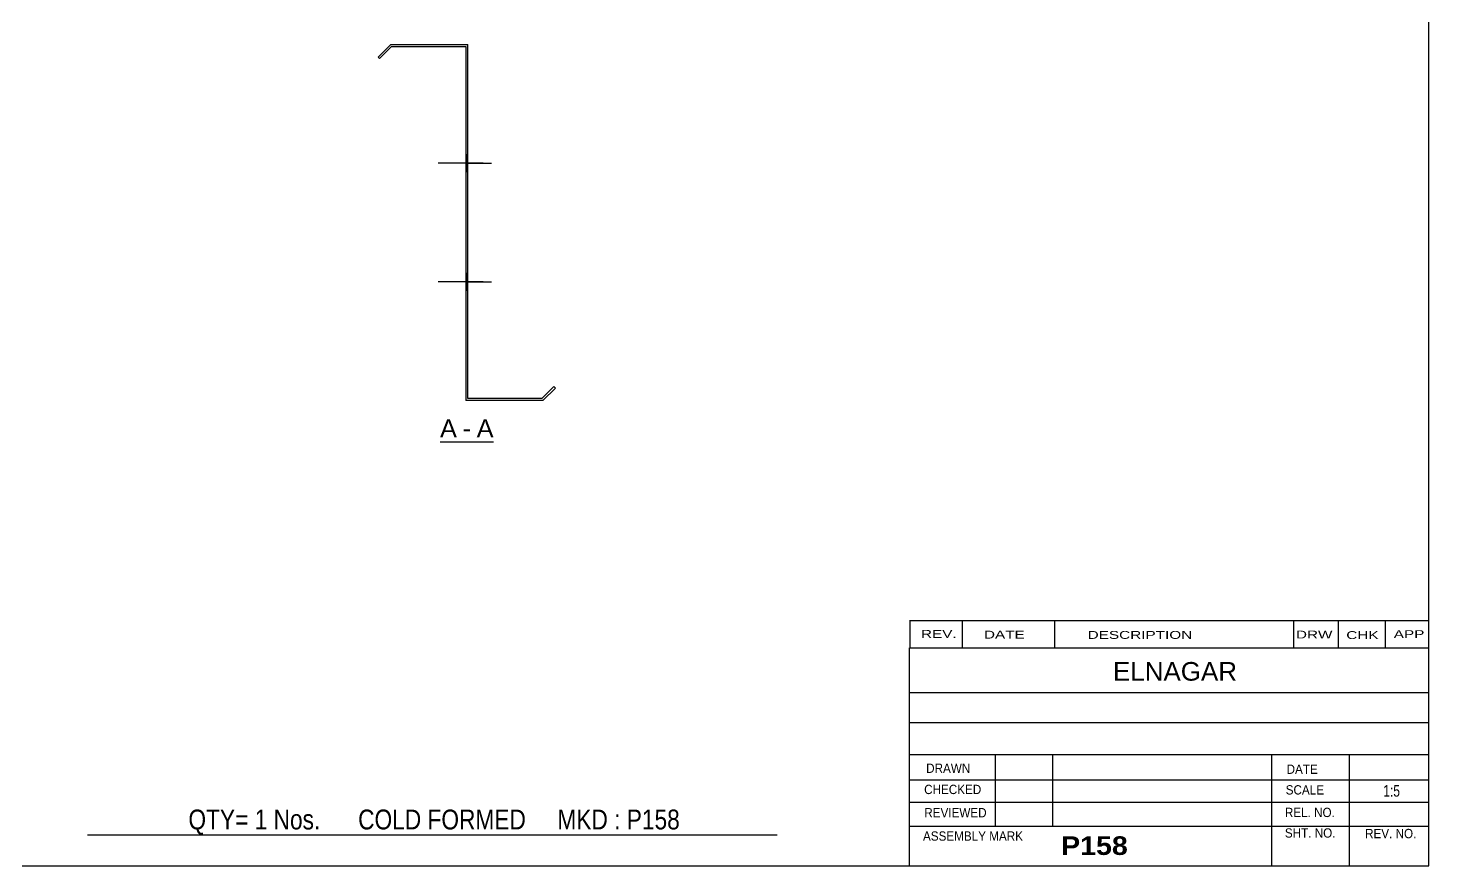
# Model space of a CAD drawing. Header units: millimetres. Extents: x -67 to 336, y -212 to 65.
# Drawn here: x 99.3 to 335.5, y -212.2 to -71 of the extents above; entities that cross this region are included whole.
import ezdxf

# ---------------------------------------------------------------- set-up
doc = ezdxf.new("R2010")
doc.units = ezdxf.units.MM
doc.styles.add('Arial', font='ARIAL.TTF', dxfattribs={"height": 0.2})
doc.styles.add('Arial Bold', font='ARIALBD.TTF', dxfattribs={"height": 0.2})
doc.styles.add('Arial Narrow', font='ARIALN.TTF', dxfattribs={"height": 0.2})

# ---------------------------------------------------------------- blocks, each defined once
blk = doc.blocks.new('Unknown-628700736-1200')
at = {"color": 5, "linetype": 'Continuous'}
for p, q in [((335.51, -212.18), (335.51, 64.82)), ((-64.49, -212.18), (335.51, -212.18))]:
    blk.add_line(p, q, dxfattribs=at)
blk = doc.blocks.new('Unknown-628700736-12 - 1640')
at = {"color": 7, "linetype": 'Continuous'}
blk.add_line((168.8, -140.74), (177.83, -140.74), dxfattribs=at)
at = {"color": 0, "linetype": 'Continuous'}
blk.add_wipeout([(171.64, -139.99), (171.64, -136.79), (168.8, -136.79), (168.8, -139.99)], dxfattribs=at)
blk.add_wipeout([(174.02, -139.99), (174.02, -136.79), (172.6, -136.79), (172.6, -139.99)], dxfattribs=at)
at = {"color": 96, "linetype": 'Continuous', "style": 'Arial'}
blk.add_text('A', height=3.06, dxfattribs=at).set_placement((168.8, -139.99))
at = {"color": 0, "linetype": 'Continuous'}
blk.add_wipeout([(177.83, -139.99), (177.83, -136.79), (174.98, -136.79), (174.98, -139.99)], dxfattribs=at)
at = {"color": 96, "linetype": 'Continuous', "style": 'Arial'}
for s, p in [('A', (174.98, -139.99)), ('-', (172.6, -139.99))]:
    blk.add_text(s, height=3.06, dxfattribs=at).set_placement(p)
blk = doc.blocks.new('Bolt-628700736-1645 - 1640')
at = {"linetype": 'Continuous'}
blk.add_hatch(color=3, dxfattribs=at).paths.add_polyline_path([(173.49, -115.19), (173.49, -112.39), (173.13, -112.39), (173.13, -115.19)])
at = {"color": 3, "linetype": 'Continuous'}
for p, q in [((173.49, -112.39), (173.13, -112.39)), ((175.09, -113.79), (173.13, -113.79)), ((173.49, -115.19), (173.13, -115.19))]:
    blk.add_line(p, q, dxfattribs=at)
blk = doc.blocks.new('Bolt-628700736-1646 - 1640')
at = {"linetype": 'Continuous'}
blk.add_hatch(color=3, dxfattribs=at).paths.add_polyline_path([(173.49, -115.19), (173.49, -112.39), (173.13, -112.39), (173.13, -115.19)])
at = {"color": 3, "linetype": 'Continuous'}
for p, q in [((173.49, -112.39), (173.13, -112.39)), ((175.09, -113.79), (173.13, -113.79)), ((173.49, -115.19), (173.13, -115.19))]:
    blk.add_line(p, q, dxfattribs=at)
blk = doc.blocks.new('Bolt-628700736-1647 - 1640')
at = {"linetype": 'Continuous'}
for points in [[(173.49, -95.19), (173.49, -92.39), (173.13, -92.39), (173.13, -95.19)], [(173.49, -115.19), (173.49, -112.39), (173.13, -112.39), (173.13, -115.19)]]:
    blk.add_hatch(color=3, dxfattribs=at).paths.add_polyline_path(points)
at = {"color": 3, "linetype": 'Continuous'}
for p, q in [((173.13, -92.39), (173.49, -92.39)), ((173.13, -93.79), (177.49, -93.79)), ((173.13, -95.19), (173.49, -95.19)), ((173.13, -112.39), (173.49, -112.39)), ((173.13, -113.79), (177.49, -113.79)), ((173.13, -115.19), (173.49, -115.19))]:
    blk.add_line(p, q, dxfattribs=at)
blk = doc.blocks.new('Bolt-628700736-1648 - 1640')
at = {"linetype": 'Continuous'}
blk.add_hatch(color=3, dxfattribs=at).paths.add_polyline_path([(173.13, -112.39), (173.13, -115.19), (173.49, -115.19), (173.49, -112.39)])
blk.add_hatch(color=3, dxfattribs=at).paths.add_polyline_path([(173.13, -112.39), (173.13, -115.19), (173.49, -115.19), (173.49, -112.39)])
at = {"color": 3, "linetype": 'Continuous'}
for p, q in [((173.49, -112.39), (173.13, -112.39)), ((173.49, -112.39), (173.13, -112.39)), ((175.09, -113.79), (168.49, -113.79)), ((175.09, -113.79), (168.49, -113.79)), ((173.49, -115.19), (173.13, -115.19)), ((173.49, -115.19), (173.13, -115.19))]:
    blk.add_line(p, q, dxfattribs=at)
blk = doc.blocks.new('Bolt-628700736-1649 - 1640')
at = {"linetype": 'Continuous'}
for points in [[(173.13, -92.39), (173.13, -95.19), (173.49, -95.19), (173.49, -92.39)], [(173.13, -92.39), (173.13, -95.19), (173.49, -95.19), (173.49, -92.39)], [(173.13, -92.39), (173.13, -95.19), (173.49, -95.19), (173.49, -92.39)], [(173.13, -112.39), (173.13, -115.19), (173.49, -115.19), (173.49, -112.39)], [(173.13, -112.39), (173.13, -115.19), (173.49, -115.19), (173.49, -112.39)], [(173.13, -112.39), (173.13, -115.19), (173.49, -115.19), (173.49, -112.39)]]:
    blk.add_hatch(color=3, dxfattribs=at).paths.add_polyline_path(points)
at = {"color": 3, "linetype": 'Continuous'}
for p, q in [((176.09, -93.79), (168.49, -93.79)), ((176.09, -93.79), (168.49, -93.79)), ((176.09, -93.79), (168.49, -93.79)), ((173.49, -92.39), (173.13, -92.39)), ((173.49, -92.39), (173.13, -92.39)), ((173.49, -92.39), (173.13, -92.39)), ((173.49, -95.19), (173.13, -95.19)), ((173.49, -95.19), (173.13, -95.19)), ((173.49, -95.19), (173.13, -95.19)), ((173.49, -112.39), (173.13, -112.39)), ((173.49, -112.39), (173.13, -112.39)), ((173.49, -112.39), (173.13, -112.39)), ((176.09, -113.79), (168.49, -113.79)), ((176.09, -113.79), (168.49, -113.79)), ((176.09, -113.79), (168.49, -113.79)), ((173.49, -115.19), (173.13, -115.19)), ((173.49, -115.19), (173.13, -115.19)), ((173.49, -115.19), (173.13, -115.19))]:
    blk.add_line(p, q, dxfattribs=at)
blk = doc.blocks.new('Bolt-628700736-1650 - 1640')
at = {"linetype": 'Continuous'}
blk.add_hatch(color=3, dxfattribs=at).paths.add_polyline_path([(173.13, -92.39), (173.13, -95.19), (173.49, -95.19), (173.49, -92.39)])
blk.add_hatch(color=3, dxfattribs=at).paths.add_polyline_path([(173.13, -92.39), (173.13, -95.19), (173.49, -95.19), (173.49, -92.39)])
at = {"color": 3, "linetype": 'Continuous'}
for p, q in [((175.09, -93.79), (168.49, -93.79)), ((175.09, -93.79), (168.49, -93.79)), ((173.49, -92.39), (173.13, -92.39)), ((173.49, -92.39), (173.13, -92.39)), ((173.49, -95.19), (173.13, -95.19)), ((173.49, -95.19), (173.13, -95.19))]:
    blk.add_line(p, q, dxfattribs=at)
blk = doc.blocks.new('Bolt-628700736-1651 - 1640')
at = {"linetype": 'Continuous'}
blk.add_hatch(color=3, dxfattribs=at).paths.add_polyline_path([(173.13, -112.39), (173.13, -115.19), (173.49, -115.19), (173.49, -112.39)])
blk.add_hatch(color=3, dxfattribs=at).paths.add_polyline_path([(173.13, -112.39), (173.13, -115.19), (173.49, -115.19), (173.49, -112.39)])
at = {"color": 3, "linetype": 'Continuous'}
for p, q in [((173.49, -112.39), (173.13, -112.39)), ((173.49, -112.39), (173.13, -112.39)), ((175.09, -113.79), (168.49, -113.79)), ((175.09, -113.79), (168.49, -113.79)), ((173.49, -115.19), (173.13, -115.19)), ((173.49, -115.19), (173.13, -115.19))]:
    blk.add_line(p, q, dxfattribs=at)
blk = doc.blocks.new('Bolt-628700736-1652 - 1640')
at = {"linetype": 'Continuous'}
for points in [[(173.13, -92.39), (173.13, -95.19), (173.49, -95.19), (173.49, -92.39)], [(173.13, -92.39), (173.13, -95.19), (173.49, -95.19), (173.49, -92.39)], [(173.13, -92.39), (173.13, -95.19), (173.49, -95.19), (173.49, -92.39)], [(173.13, -112.39), (173.13, -115.19), (173.49, -115.19), (173.49, -112.39)], [(173.13, -112.39), (173.13, -115.19), (173.49, -115.19), (173.49, -112.39)], [(173.13, -112.39), (173.13, -115.19), (173.49, -115.19), (173.49, -112.39)]]:
    blk.add_hatch(color=3, dxfattribs=at).paths.add_polyline_path(points)
at = {"color": 3, "linetype": 'Continuous'}
for p, q in [((176.09, -93.79), (168.49, -93.79)), ((176.09, -93.79), (168.49, -93.79)), ((176.09, -93.79), (168.49, -93.79)), ((173.49, -92.39), (173.13, -92.39)), ((173.49, -92.39), (173.13, -92.39)), ((173.49, -92.39), (173.13, -92.39)), ((173.49, -95.19), (173.13, -95.19)), ((173.49, -95.19), (173.13, -95.19)), ((173.49, -95.19), (173.13, -95.19)), ((173.49, -112.39), (173.13, -112.39)), ((173.49, -112.39), (173.13, -112.39)), ((173.49, -112.39), (173.13, -112.39)), ((176.09, -113.79), (168.49, -113.79)), ((176.09, -113.79), (168.49, -113.79)), ((176.09, -113.79), (168.49, -113.79)), ((173.49, -115.19), (173.13, -115.19)), ((173.49, -115.19), (173.13, -115.19)), ((173.49, -115.19), (173.13, -115.19))]:
    blk.add_line(p, q, dxfattribs=at)
blk = doc.blocks.new('Bolt-628700736-1653 - 1640')
at = {"linetype": 'Continuous'}
blk.add_hatch(color=3, dxfattribs=at).paths.add_polyline_path([(173.13, -92.39), (173.13, -95.19), (173.49, -95.19), (173.49, -92.39)])
blk.add_hatch(color=3, dxfattribs=at).paths.add_polyline_path([(173.13, -92.39), (173.13, -95.19), (173.49, -95.19), (173.49, -92.39)])
at = {"color": 3, "linetype": 'Continuous'}
for p, q in [((175.09, -93.79), (168.49, -93.79)), ((175.09, -93.79), (168.49, -93.79)), ((173.49, -92.39), (173.13, -92.39)), ((173.49, -92.39), (173.13, -92.39)), ((173.49, -95.19), (173.13, -95.19)), ((173.49, -95.19), (173.13, -95.19))]:
    blk.add_line(p, q, dxfattribs=at)
blk = doc.blocks.new('Part-628700736-1654 - 1640')
at = {"color": 2, "linetype": 'Continuous'}
for p, q in [((160.49, -73.79), (158.37, -75.92)), ((160.64, -74.15), (158.62, -76.17)), ((160.49, -73.79), (173.49, -73.79)), ((160.64, -74.15), (173.13, -74.15)), ((173.13, -74.15), (173.13, -133.79)), ((173.49, -133.43), (173.49, -73.79)), ((158.37, -75.92), (158.62, -76.17)), ((185.98, -133.43), (188, -131.42)), ((186.13, -133.79), (188.25, -131.67)), ((188.25, -131.67), (188, -131.42)), ((186.13, -133.79), (173.13, -133.79)), ((185.98, -133.43), (173.49, -133.43))]:
    blk.add_line(p, q, dxfattribs=at)
blk = doc.blocks.new('Bolt-628700736-1872 - 1640')
at = {"linetype": 'Continuous'}
blk.add_hatch(color=3, dxfattribs=at).paths.add_polyline_path([(173.49, -115.19), (173.49, -112.39), (173.13, -112.39), (173.13, -115.19)])
blk.add_hatch(color=3, dxfattribs=at).paths.add_polyline_path([(173.49, -115.19), (173.49, -112.39), (173.13, -112.39), (173.13, -115.19)])
at = {"color": 3, "linetype": 'Continuous'}
for p, q in [((173.49, -112.39), (173.13, -112.39)), ((173.49, -112.39), (173.13, -112.39)), ((174.99, -113.79), (169.49, -113.79)), ((174.99, -113.79), (169.49, -113.79)), ((173.49, -115.19), (173.13, -115.19)), ((173.49, -115.19), (173.13, -115.19))]:
    blk.add_line(p, q, dxfattribs=at)
blk = doc.blocks.new('Bolt-628700736-1873 - 1640')
at = {"linetype": 'Continuous'}
blk.add_hatch(color=3, dxfattribs=at).paths.add_polyline_path([(173.49, -115.19), (173.49, -112.39), (173.13, -112.39), (173.13, -115.19)])
blk.add_hatch(color=3, dxfattribs=at).paths.add_polyline_path([(173.49, -115.19), (173.49, -112.39), (173.13, -112.39), (173.13, -115.19)])
at = {"color": 3, "linetype": 'Continuous'}
for p, q in [((173.49, -112.39), (173.13, -112.39)), ((173.49, -112.39), (173.13, -112.39)), ((174.99, -113.79), (169.49, -113.79)), ((174.99, -113.79), (169.49, -113.79)), ((173.49, -115.19), (173.13, -115.19)), ((173.49, -115.19), (173.13, -115.19))]:
    blk.add_line(p, q, dxfattribs=at)
blk = doc.blocks.new('Bolt-628700736-1874 - 1640')
at = {"linetype": 'Continuous'}
blk.add_hatch(color=3, dxfattribs=at).paths.add_polyline_path([(173.49, -115.19), (173.49, -112.39), (173.13, -112.39), (173.13, -115.19)])
blk.add_hatch(color=3, dxfattribs=at).paths.add_polyline_path([(173.49, -115.19), (173.49, -112.39), (173.13, -112.39), (173.13, -115.19)])
at = {"color": 3, "linetype": 'Continuous'}
for p, q in [((173.49, -112.39), (173.13, -112.39)), ((173.49, -112.39), (173.13, -112.39)), ((174.99, -113.79), (169.49, -113.79)), ((174.99, -113.79), (169.49, -113.79)), ((173.49, -115.19), (173.13, -115.19)), ((173.49, -115.19), (173.13, -115.19))]:
    blk.add_line(p, q, dxfattribs=at)
blk = doc.blocks.new('Bolt-628700736-1875 - 1640')
at = {"linetype": 'Continuous'}
blk.add_hatch(color=3, dxfattribs=at).paths.add_polyline_path([(173.49, -115.19), (173.49, -112.39), (173.13, -112.39), (173.13, -115.19)])
blk.add_hatch(color=3, dxfattribs=at).paths.add_polyline_path([(173.49, -115.19), (173.49, -112.39), (173.13, -112.39), (173.13, -115.19)])
at = {"color": 3, "linetype": 'Continuous'}
for p, q in [((173.49, -112.39), (173.13, -112.39)), ((173.49, -112.39), (173.13, -112.39)), ((174.99, -113.79), (169.49, -113.79)), ((174.99, -113.79), (169.49, -113.79)), ((173.49, -115.19), (173.13, -115.19)), ((173.49, -115.19), (173.13, -115.19))]:
    blk.add_line(p, q, dxfattribs=at)
blk = doc.blocks.new('Bolt-628700736-1876 - 1640')
at = {"linetype": 'Continuous'}
blk.add_hatch(color=3, dxfattribs=at).paths.add_polyline_path([(173.49, -115.19), (173.49, -112.39), (173.13, -112.39), (173.13, -115.19)])
blk.add_hatch(color=3, dxfattribs=at).paths.add_polyline_path([(173.49, -115.19), (173.49, -112.39), (173.13, -112.39), (173.13, -115.19)])
at = {"color": 3, "linetype": 'Continuous'}
for p, q in [((173.49, -112.39), (173.13, -112.39)), ((173.49, -112.39), (173.13, -112.39)), ((174.99, -113.79), (169.49, -113.79)), ((174.99, -113.79), (169.49, -113.79)), ((173.49, -115.19), (173.13, -115.19)), ((173.49, -115.19), (173.13, -115.19))]:
    blk.add_line(p, q, dxfattribs=at)
blk = doc.blocks.new('CBS_CALLOFF-628700736-2551')
at = {"color": 7, "linetype": 'Continuous'}
blk.add_line((109.39, -206.91), (225.62, -206.93), dxfattribs=at)
at = {"color": 3, "linetype": 'Continuous', "style": 'Arial Narrow'}
blk.add_text('QTY= 1 Nos.      COLD FORMED     MKD : P158', height=3.3405, dxfattribs=at).set_placement((126.39, -206.02))
blk = doc.blocks.new('CBS_NAME_BLOG-628700736-2552')
at = {"color": 7, "linetype": 'Continuous'}
for p, q in [((247.92, -175.43), (335.44, -175.43)), ((247.92, -212.13), (247.92, -175.43)), ((247.92, -182.96), (335.44, -182.96)), ((247.99, -188.02), (335.51, -188.02)), ((247.92, -193.39), (335.44, -193.39)), ((262.44, -205.49), (262.44, -193.4)), ((272.13, -205.47), (272.13, -193.4)), ((309.04, -212.13), (309.04, -193.4)), ((322.09, -212.13), (322.09, -193.39)), ((247.93, -197.69), (335.51, -197.67)), ((247.92, -201.43), (335.44, -201.43)), ((247.92, -205.48), (335.44, -205.48)), ((247.92, -212.18), (335.51, -212.18))]:
    blk.add_line(p, q, dxfattribs=at)
at = {"color": 3, "linetype": 'Continuous', "style": 'Arial'}
blk.add_text('ELNAGAR', height=3.133, dxfattribs=at).set_placement((282.24, -180.96))
at = {"color": 3, "linetype": 'Continuous'}
for s, height, style, width, p in [('DRAWN', 1.566, 'Arial', 0.9, (250.75, -196.5)), ('DATE', 1.566, 'Arial', 0.9, (311.51, -196.66)), ('CHECKED', 1.566, 'Arial', 0.9, (250.41, -200.07)), ('SCALE', 1.566, 'Arial', 0.9, (311.36, -200.14)), ('1:5', 1.957, 'Arial Narrow', 0.9, (327.81, -200.49)), ('REVIEWED', 1.566, 'Arial', 0.9, (250.44, -203.99)), ('REL. NO.', 1.566, 'Arial', 0.9, (311.22, -203.94)), ('ASSEMBLY MARK', 1.5663, 'Arial', 0.9, (250.22, -207.92)), ('P158', 3.131, 'Arial Bold', 1.1, (273.5, -210.32)), ('SHT. NO.', 1.566, 'Arial', 0.9, (311.22, -207.4)), ('REV. NO.', 1.566, 'Arial', 0.9, (324.74, -207.5))]:
    blk.add_text(s, height=height, dxfattribs=dict(at, style=style, width=width)).set_placement(p)
blk = doc.blocks.new('CBS_REVISION-628700736-2553')
at = {"color": 7, "linetype": 'Continuous'}
for p, q in [((248, -170.79), (248, -175.43)), ((248, -170.8), (335.5, -170.8)), ((256.8, -170.8), (256.8, -175.43)), ((272.4, -170.8), (272.4, -175.36)), ((312.65, -170.8), (312.65, -175.42)), ((320.19, -170.8), (320.19, -175.43)), ((328.14, -170.8), (328.14, -175.43)), ((248, -175.43), (335.5, -175.43))]:
    blk.add_line(p, q, dxfattribs=at)
at = {"color": 7, "style": 'Arial Narrow', "width": 1.7}
for s, height, p in [('REV.', 1.326, (249.87, -173.75)), ('DATE', 1.326, (260.49, -173.87)), ('DESCRIPTION', 1.3257, (277.97, -173.92)), ('DRW', 1.326, (313.08, -173.86)), ('CHK', 1.326, (321.57, -173.95)), ('APP', 1.326, (329.57, -173.79))]:
    blk.add_text(s, height=height, dxfattribs=at).set_placement(p)

msp = doc.modelspace()

# ---------------------------------------------------------------- block references
for name in ['Unknown-628700736-1200', 'Part-628700736-1654 - 1640', 'Bolt-628700736-1649 - 1640', 'Bolt-628700736-1650 - 1640', 'Bolt-628700736-1652 - 1640', 'Bolt-628700736-1653 - 1640', 'Bolt-628700736-1647 - 1640', 'Bolt-628700736-1648 - 1640', 'Bolt-628700736-1651 - 1640', 'Bolt-628700736-1872 - 1640', 'Bolt-628700736-1873 - 1640', 'Bolt-628700736-1874 - 1640', 'Bolt-628700736-1875 - 1640', 'Bolt-628700736-1876 - 1640', 'Bolt-628700736-1645 - 1640', 'Bolt-628700736-1646 - 1640', 'CBS_REVISION-628700736-2553', 'CBS_NAME_BLOG-628700736-2552', 'CBS_CALLOFF-628700736-2551']:
    msp.add_blockref(name, (0, 0))

# ---------------------------------------------------------------- next in the draw order: block references
msp.add_blockref('Unknown-628700736-12 - 1640', (0, 0))

doc.saveas('drawing.dxf')
